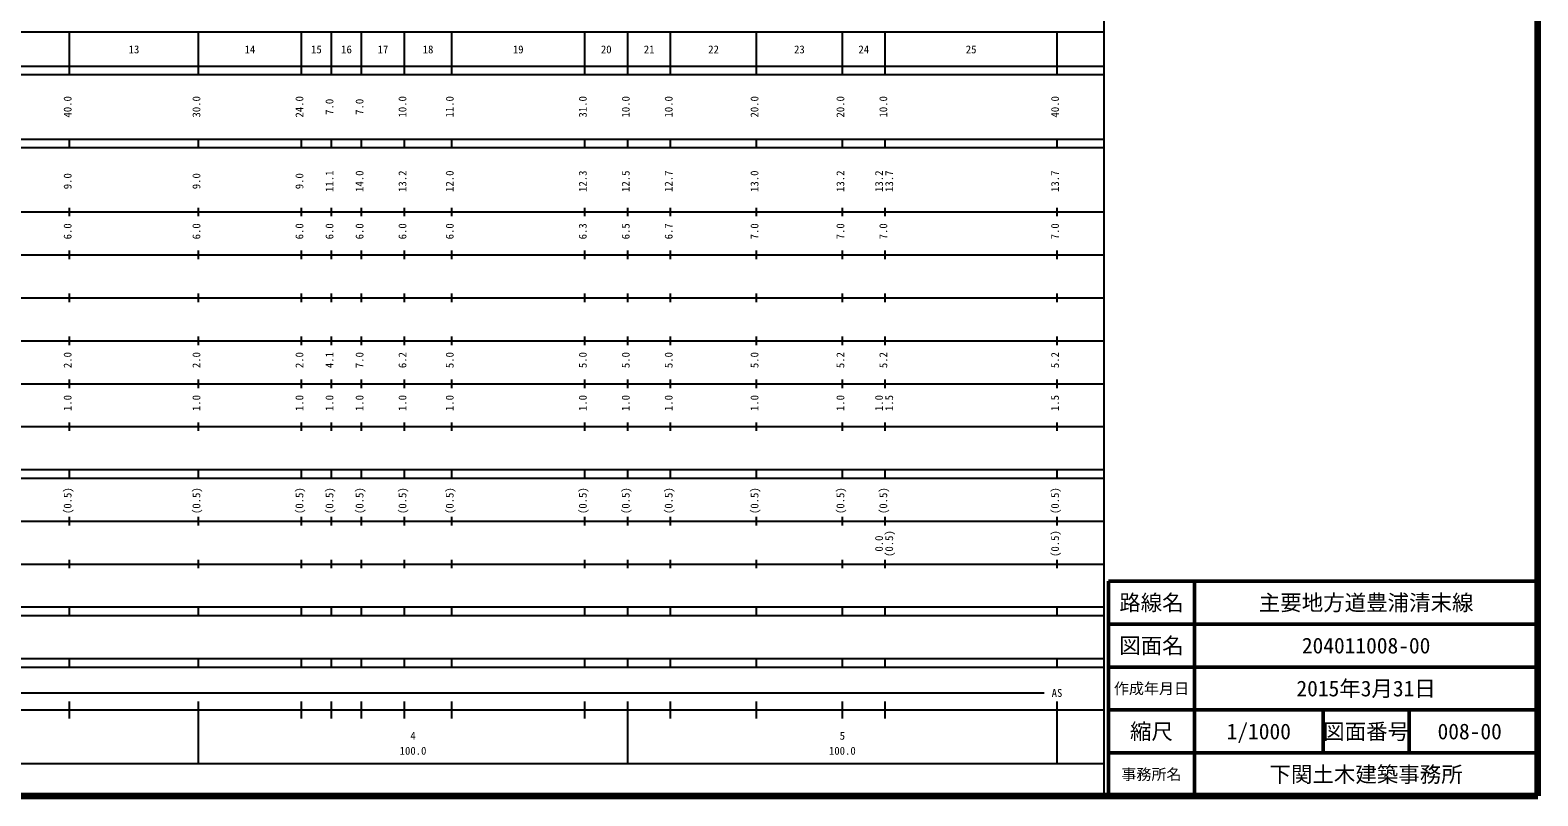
# Model space of a CAD drawing. Units: millimetres on the paper, enlarged 1000 times. Extents: x 40000 to 680000, y 20000 to 380000.
# Drawn here: x 328816 to 680000, y 20000 to 198357 of the extents above; entities that cross this region are included whole.
import ezdxf
from ezdxf.enums import TextEntityAlignment as Align

# ---------------------------------------------------------------- set-up
doc = ezdxf.new("R2010")
doc.units = ezdxf.units.MM
doc.header["$LTSCALE"] = 1000
for name, color, linetype, lineweight in [('M-TTL', 2, 'Continuous', 140), ('M-TTL-BAND', 7, 'Continuous', 25), ('M-TTL-FRAM', 2, 'Continuous', 50), ('M-TTL-LINE', 7, 'Continuous', 50)]:
    doc.layers.add(name, color=color, linetype=linetype, lineweight=lineweight)
doc.layers.add('M-TTL-TXT', color=7, linetype='Continuous')
doc.styles.add('ＭＳ ゴシック', font='')
doc.styles.get('ＭＳ ゴシック').set_extended_font_data('MS Gothic')

msp = doc.modelspace()

# ---------------------------------------------------------------- linework, layer by layer
at = {"layer": 'M-TTL'}
for p, q in [((680000, 20000), (680000, 380000)), ((40000, 20000), (680000, 20000))]:
    msp.add_line(p, q, dxfattribs=at)
at = {"layer": 'M-TTL-BAND'}
for p, q in [((579000, 20000), (579000, 370000)), ((68000, 198000), (579000, 198000)), ((338000, 188000), (338000, 198000)), ((368000, 188000), (368000, 198000)), ((392000, 188000), (392000, 198000)), ((399000, 188000), (399000, 198000)), ((406000, 188000), (406000, 198000)), ((416000, 188000), (416000, 198000)), ((427000, 188000), (427000, 198000)), ((458000, 188000), (458000, 198000)), ((468000, 188000), (468000, 198000)), ((478000, 188000), (478000, 198000)), ((498000, 188000), (498000, 198000)), ((518000, 188000), (518000, 198000)), ((528000, 188000), (528000, 198000)), ((568000, 188000), (568000, 198000)), ((40000, 190000), (579000, 190000)), ((40000, 188000), (579000, 188000)), ((40000, 173000), (579000, 173000)), ((338000, 171000), (338000, 173000)), ((368000, 171000), (368000, 173000)), ((392000, 171000), (392000, 173000)), ((399000, 171000), (399000, 173000)), ((406000, 171000), (406000, 173000)), ((416000, 171000), (416000, 173000)), ((427000, 171000), (427000, 173000)), ((458000, 171000), (458000, 173000)), ((468000, 171000), (468000, 173000)), ((478000, 171000), (478000, 173000)), ((498000, 171000), (498000, 173000)), ((518000, 171000), (518000, 173000)), ((528000, 171000), (528000, 173000)), ((568000, 171000), (568000, 173000)), ((40000, 171000), (579000, 171000)), ((40000, 156000), (579000, 156000)), ((338000, 155000), (338000, 157000)), ((368000, 155000), (368000, 157000)), ((392000, 155000), (392000, 157000)), ((399000, 155000), (399000, 157000)), ((406000, 155000), (406000, 157000)), ((416000, 155000), (416000, 157000)), ((427000, 155000), (427000, 157000)), ((458000, 155000), (458000, 157000)), ((468000, 155000), (468000, 157000)), ((478000, 155000), (478000, 157000)), ((498000, 155000), (498000, 157000)), ((518000, 155000), (518000, 157000)), ((528000, 155000), (528000, 157000)), ((568000, 155000), (568000, 157000)), ((46000, 146000), (579000, 146000)), ((338000, 145000), (338000, 147000)), ((368000, 145000), (368000, 147000)), ((392000, 145000), (392000, 147000)), ((399000, 145000), (399000, 147000)), ((406000, 145000), (406000, 147000)), ((416000, 145000), (416000, 147000)), ((427000, 145000), (427000, 147000)), ((458000, 145000), (458000, 147000)), ((468000, 145000), (468000, 147000)), ((478000, 145000), (478000, 147000)), ((498000, 145000), (498000, 147000)), ((518000, 145000), (518000, 147000)), ((528000, 145000), (528000, 147000)), ((568000, 145000), (568000, 147000)), ((338000, 135000), (338000, 137000)), ((368000, 135000), (368000, 137000)), ((392000, 135000), (392000, 137000)), ((399000, 135000), (399000, 137000)), ((406000, 135000), (406000, 137000)), ((416000, 135000), (416000, 137000)), ((427000, 135000), (427000, 137000)), ((458000, 135000), (458000, 137000)), ((468000, 135000), (468000, 137000)), ((478000, 135000), (478000, 137000)), ((498000, 135000), (498000, 137000)), ((518000, 135000), (518000, 137000)), ((528000, 135000), (528000, 137000)), ((568000, 135000), (568000, 137000)), ((52000, 136000), (579000, 136000)), ((338000, 125000), (338000, 127000)), ((368000, 125000), (368000, 127000)), ((392000, 125000), (392000, 127000)), ((399000, 125000), (399000, 127000)), ((406000, 125000), (406000, 127000)), ((416000, 125000), (416000, 127000)), ((427000, 125000), (427000, 127000)), ((458000, 125000), (458000, 127000)), ((468000, 125000), (468000, 127000)), ((478000, 125000), (478000, 127000)), ((498000, 125000), (498000, 127000)), ((518000, 125000), (518000, 127000)), ((528000, 125000), (528000, 127000)), ((568000, 125000), (568000, 127000)), ((46000, 126000), (579000, 126000)), ((52000, 116000), (579000, 116000)), ((338000, 115000), (338000, 117000)), ((368000, 115000), (368000, 117000)), ((392000, 115000), (392000, 117000)), ((399000, 115000), (399000, 117000)), ((406000, 115000), (406000, 117000)), ((416000, 115000), (416000, 117000)), ((427000, 115000), (427000, 117000)), ((458000, 115000), (458000, 117000)), ((468000, 115000), (468000, 117000)), ((478000, 115000), (478000, 117000)), ((498000, 115000), (498000, 117000)), ((518000, 115000), (518000, 117000)), ((528000, 115000), (528000, 117000)), ((568000, 115000), (568000, 117000)), ((46000, 106000), (579000, 106000)), ((338000, 105000), (338000, 107000)), ((368000, 105000), (368000, 107000)), ((392000, 105000), (392000, 107000)), ((399000, 105000), (399000, 107000)), ((406000, 105000), (406000, 107000)), ((416000, 105000), (416000, 107000)), ((427000, 105000), (427000, 107000)), ((458000, 105000), (458000, 107000)), ((468000, 105000), (468000, 107000)), ((478000, 105000), (478000, 107000)), ((498000, 105000), (498000, 107000)), ((518000, 105000), (518000, 107000)), ((528000, 105000), (528000, 107000)), ((568000, 105000), (568000, 107000)), ((40000, 96000), (579000, 96000)), ((338000, 94000), (338000, 96000)), ((368000, 94000), (368000, 96000)), ((392000, 94000), (392000, 96000)), ((399000, 94000), (399000, 96000)), ((406000, 94000), (406000, 96000)), ((416000, 94000), (416000, 96000)), ((427000, 94000), (427000, 96000)), ((458000, 94000), (458000, 96000)), ((468000, 94000), (468000, 96000)), ((478000, 94000), (478000, 96000)), ((498000, 94000), (498000, 96000)), ((518000, 94000), (518000, 96000)), ((528000, 94000), (528000, 96000)), ((568000, 94000), (568000, 96000)), ((40000, 94000), (579000, 94000)), ((338000, 83000), (338000, 85000)), ((368000, 83000), (368000, 85000)), ((392000, 83000), (392000, 85000)), ((399000, 83000), (399000, 85000)), ((406000, 83000), (406000, 85000)), ((416000, 83000), (416000, 85000)), ((427000, 83000), (427000, 85000)), ((458000, 83000), (458000, 85000)), ((468000, 83000), (468000, 85000)), ((478000, 83000), (478000, 85000)), ((498000, 83000), (498000, 85000)), ((518000, 83000), (518000, 85000)), ((528000, 83000), (528000, 85000)), ((568000, 83000), (568000, 85000)), ((49000, 84000), (579000, 84000)), ((40000, 74000), (579000, 74000)), ((338000, 73000), (338000, 75000)), ((368000, 73000), (368000, 75000)), ((392000, 73000), (392000, 75000)), ((399000, 73000), (399000, 75000)), ((406000, 73000), (406000, 75000)), ((416000, 73000), (416000, 75000)), ((427000, 73000), (427000, 75000)), ((458000, 73000), (458000, 75000)), ((468000, 73000), (468000, 75000)), ((478000, 73000), (478000, 75000)), ((498000, 73000), (498000, 75000)), ((518000, 73000), (518000, 75000)), ((528000, 73000), (528000, 75000)), ((568000, 73000), (568000, 75000)), ((40000, 64000), (579000, 64000)), ((338000, 62000), (338000, 64000)), ((368000, 62000), (368000, 64000)), ((392000, 62000), (392000, 64000)), ((399000, 62000), (399000, 64000)), ((406000, 62000), (406000, 64000)), ((416000, 62000), (416000, 64000)), ((427000, 62000), (427000, 64000)), ((458000, 62000), (458000, 64000)), ((468000, 62000), (468000, 64000)), ((478000, 62000), (478000, 64000)), ((498000, 62000), (498000, 64000)), ((518000, 62000), (518000, 64000)), ((528000, 62000), (528000, 64000)), ((568000, 62000), (568000, 64000)), ((40000, 62000), (579000, 62000)), ((40000, 52000), (579000, 52000)), ((40000, 50000), (579000, 50000)), ((338000, 50000), (338000, 52000)), ((368000, 50000), (368000, 52000)), ((392000, 50000), (392000, 52000)), ((399000, 50000), (399000, 52000)), ((406000, 50000), (406000, 52000)), ((416000, 50000), (416000, 52000)), ((427000, 50000), (427000, 52000)), ((458000, 50000), (458000, 52000)), ((468000, 50000), (468000, 52000)), ((478000, 50000), (478000, 52000)), ((498000, 50000), (498000, 52000)), ((518000, 50000), (518000, 52000)), ((528000, 50000), (528000, 52000)), ((568000, 50000), (568000, 52000)), ((71000, 44000), (565000, 44000)), ((40000, 40000), (579000, 40000)), ((338000, 38000), (338000, 42000)), ((368000, 27500), (368000, 42000)), ((392000, 38000), (392000, 42000)), ((399000, 38000), (399000, 42000)), ((406000, 38000), (406000, 42000)), ((416000, 38000), (416000, 42000)), ((427000, 38000), (427000, 42000)), ((458000, 38000), (458000, 42000)), ((468000, 27500), (468000, 42000)), ((478000, 38000), (478000, 42000)), ((498000, 38000), (498000, 42000)), ((518000, 38000), (518000, 42000)), ((528000, 38000), (528000, 42000)), ((568000, 27500), (568000, 42000)), ((68000, 27500), (579000, 27500))]:
    msp.add_line(p, q, dxfattribs=at)
at = {"layer": 'M-TTL-FRAM'}
for p, q in [((680000, 70000), (580000, 70000)), ((580000, 70000), (580000, 20000))]:
    msp.add_line(p, q, dxfattribs=at)
at = {"layer": 'M-TTL-LINE'}
for p, q in [((600000, 70000), (600000, 20000)), ((680000, 60000), (580000, 60000)), ((680000, 50000), (580000, 50000)), ((680000, 40000), (580000, 40000)), ((630000, 40000), (630000, 30000)), ((650000, 40000), (650000, 30000)), ((680000, 30000), (580000, 30000))]:
    msp.add_line(p, q, dxfattribs=at)

# ---------------------------------------------------------------- texts
at = {"layer": 'M-TTL-BAND', "style": 'ＭＳ ゴシック'}
for s, p in [('13', (353000, 192405)), ('14', (380000, 192405)), ('15', (395500, 192405)), ('16', (402500, 192405)), ('17', (411000, 192405)), ('18', (421500, 192405)), ('19', (442500, 192405)), ('20', (463000, 192405)), ('21', (473000, 192405)), ('22', (488000, 192405)), ('23', (508000, 192405)), ('24', (523000, 192405)), ('25', (548000, 192405)), ('AS', (568000, 42500)), ('4', (418000, 32523)), ('5', (518000, 32523)), ('100.0', (418000, 29033)), ('100.0', (518000, 29033))]:
    msp.add_text(s, height=1833, dxfattribs=at).set_placement(p, align=Align.BOTTOM_CENTER)
for s, p in [('40.0', (339000, 180500)), ('30.0', (369000, 180500)), ('24.0', (393000, 180500)), ('10.0', (417000, 180500)), ('11.0', (428000, 180500)), ('31.0', (459000, 180500)), ('10.0', (469000, 180500)), ('10.0', (479000, 180500)), ('20.0', (499000, 180500)), ('20.0', (519000, 180500)), ('10.0', (529000, 180500)), ('40.0', (569000, 180500)), ('7.0', (400000, 180500)), ('7.0', (407000, 180500)), ('11.1', (400000, 163174)), ('14.0', (407000, 163174)), ('13.2', (417000, 163174)), ('12.0', (428000, 163174)), ('12.3', (459000, 163174)), ('12.5', (469000, 163174)), ('12.7', (479000, 163174)), ('13.0', (499000, 163174)), ('13.2', (519000, 163174)), ('13.2', (528000, 163174)), ('13.7', (530370, 163174)), ('13.7', (569000, 163174)), ('9.0', (339000, 163174)), ('9.0', (369000, 163174)), ('9.0', (393000, 163174)), ('6.0', (339000, 151500)), ('6.0', (369000, 151500)), ('6.0', (393000, 151500)), ('6.0', (400000, 151500)), ('6.0', (407000, 151500)), ('6.0', (417000, 151500)), ('6.0', (428000, 151500)), ('6.3', (459000, 151500)), ('6.5', (469000, 151500)), ('6.7', (479000, 151500)), ('7.0', (499000, 151500)), ('7.0', (519000, 151500)), ('7.0', (529000, 151500)), ('7.0', (569000, 151500)), ('2.0', (339000, 121500)), ('2.0', (369000, 121500)), ('2.0', (393000, 121500)), ('4.1', (400000, 121500)), ('7.0', (407000, 121500)), ('6.2', (417000, 121500)), ('5.0', (428000, 121500)), ('5.0', (459000, 121500)), ('5.0', (469000, 121500)), ('5.0', (479000, 121500)), ('5.0', (499000, 121500)), ('5.2', (519000, 121500)), ('5.2', (529000, 121500)), ('5.2', (569000, 121500)), ('1.0', (339000, 111500)), ('1.0', (369000, 111500)), ('1.0', (393000, 111500)), ('1.0', (400000, 111500)), ('1.0', (407000, 111500)), ('1.0', (417000, 111500)), ('1.0', (428000, 111500)), ('1.0', (459000, 111500)), ('1.0', (469000, 111500)), ('1.0', (479000, 111500)), ('1.0', (499000, 111500)), ('1.0', (519000, 111500)), ('1.0', (528000, 111500)), ('1.5', (530370, 111500)), ('1.5', (569000, 111500)), ('(0.5)', (339000, 88764)), ('(0.5)', (369000, 88764)), ('(0.5)', (393000, 88764)), ('(0.5)', (400000, 88764)), ('(0.5)', (407000, 88764)), ('(0.5)', (417000, 88764)), ('(0.5)', (428000, 88764)), ('(0.5)', (459000, 88764)), ('(0.5)', (469000, 88764)), ('(0.5)', (479000, 88764)), ('(0.5)', (499000, 88764)), ('(0.5)', (519000, 88764)), ('(0.5)', (529000, 88764)), ('(0.5)', (569000, 88764)), ('(0.5)', (530370, 78764)), ('(0.5)', (569000, 78764)), ('0.0', (528000, 78764))]:
    msp.add_text(s, height=1833, rotation=90, dxfattribs=at).set_placement(p, align=Align.BOTTOM_CENTER)
at = {"layer": 'M-TTL-TXT', "style": 'ＭＳ ゴシック'}
for s, height, p in [('路線名', 3666, (590000, 65000)), ('路線名', 3666, (590000, 65000)), ('主要地方道豊浦清末線', 3666, (640000, 65000)), ('図面名', 3666, (590000, 55000)), ('図面名', 3666, (590000, 55000)), ('204011008-00', 3666, (640000, 55000)), ('作成年月日', 2566, (590000, 45000)), ('作成年月日', 2566, (590000, 45000)), ('2015年3月31日', 3666, (640000, 45000)), ('縮尺', 3666, (590000, 35000)), ('縮尺', 3666, (590000, 35000)), ('1/1000', 3666, (615000, 35000)), ('図面番号', 3666, (640000, 35000)), ('図面番号', 3666, (640000, 35000)), ('008-00', 3666, (664125, 35000)), ('事務所名', 2566, (590000, 25000)), ('事務所名', 2566, (590000, 25000)), ('下関土木建築事務所', 3666, (640000, 25000))]:
    msp.add_text(s, height=height, dxfattribs=at).set_placement(p, align=Align.MIDDLE_CENTER)

doc.saveas('drawing.dxf')
